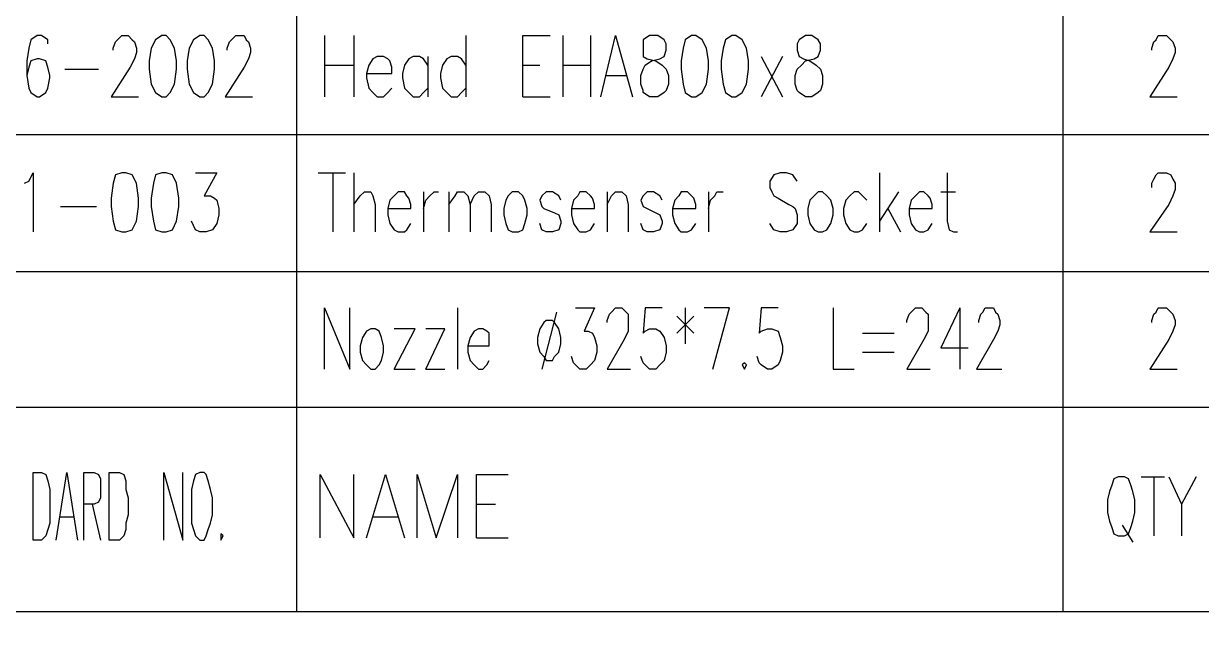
# Model space of a CAD drawing. Extents: x 13.06 to 16.25, y 9.33 to 13.85.
# Drawn here: x 15.395 to 15.767, y 9.6675 to 9.8605 of the extents above; entities that cross this region are included whole.
import ezdxf

# ---------------------------------------------------------------- set-up
doc = ezdxf.new("R2010")
doc.units = 0
doc.header["$MEASUREMENT"] = 0
doc.linetypes.add('AUSGEZOGEN', pattern=[0])
doc.layers.get('0').update_dxf_attribs({"linetype": 'AUSGEZOGEN'})

msp = doc.modelspace()

# ---------------------------------------------------------------- linework, layer by layer
for points in [[(15.48133, 9.82533), (15.48133, 9.868)], [(15.72333, 9.82533), (15.72333, 9.868)], [(15.40267, 9.854), (15.40267, 9.85533), (15.40267, 9.85533), (15.40067, 9.85667), (15.40067, 9.85667), (15.39933, 9.85667), (15.39933, 9.85667), (15.39733, 9.85533), (15.39733, 9.85533), (15.39667, 9.85267), (15.39667, 9.85267), (15.396, 9.84867), (15.396, 9.84867), (15.396, 9.844), (15.396, 9.844), (15.39667, 9.84), (15.39667, 9.84), (15.39733, 9.83867), (15.39733, 9.83867), (15.39933, 9.83733), (15.39933, 9.83733), (15.4, 9.83733), (15.4, 9.83733), (15.402, 9.83867), (15.402, 9.83867), (15.40267, 9.84), (15.40267, 9.84), (15.40333, 9.84333), (15.40333, 9.84333), (15.40333, 9.844), (15.40333, 9.844), (15.40267, 9.84667), (15.40267, 9.84667), (15.402, 9.84867), (15.402, 9.84867), (15.4, 9.84933), (15.4, 9.84933), (15.39933, 9.84933), (15.39933, 9.84933), (15.39733, 9.84867), (15.39733, 9.84867), (15.39667, 9.84667), (15.39667, 9.84667), (15.396, 9.844)], [(15.42333, 9.852), (15.42333, 9.85267), (15.42333, 9.85267), (15.424, 9.85467), (15.424, 9.85467), (15.42467, 9.85533), (15.42467, 9.85533), (15.426, 9.85667), (15.426, 9.85667), (15.428, 9.85667), (15.428, 9.85667), (15.42933, 9.85533), (15.42933, 9.85533), (15.43, 9.85467), (15.43, 9.85467), (15.43067, 9.85267), (15.43067, 9.85267), (15.43067, 9.85133), (15.43067, 9.85133), (15.43, 9.84933), (15.43, 9.84933), (15.42867, 9.84667), (15.42867, 9.84667), (15.42267, 9.83733), (15.42267, 9.83733), (15.43133, 9.83733)], [(15.43867, 9.85667), (15.43667, 9.85533), (15.43667, 9.85533), (15.43533, 9.85267), (15.43533, 9.85267), (15.43467, 9.84867), (15.43467, 9.84867), (15.43467, 9.846), (15.43467, 9.846), (15.43533, 9.84133), (15.43533, 9.84133), (15.43667, 9.83867), (15.43667, 9.83867), (15.43867, 9.83733), (15.43867, 9.83733), (15.44, 9.83733), (15.44, 9.83733), (15.44133, 9.83867), (15.44133, 9.83867), (15.44267, 9.84133), (15.44267, 9.84133), (15.44333, 9.846), (15.44333, 9.846), (15.44333, 9.84867), (15.44333, 9.84867), (15.44267, 9.85267), (15.44267, 9.85267), (15.44133, 9.85533), (15.44133, 9.85533), (15.44, 9.85667), (15.44, 9.85667), (15.43867, 9.85667), (15.43867, 9.85667)], [(15.45067, 9.85667), (15.44867, 9.85533), (15.44867, 9.85533), (15.44733, 9.85267), (15.44733, 9.85267), (15.44667, 9.84867), (15.44667, 9.84867), (15.44667, 9.846), (15.44667, 9.846), (15.44733, 9.84133), (15.44733, 9.84133), (15.44867, 9.83867), (15.44867, 9.83867), (15.45067, 9.83733), (15.45067, 9.83733), (15.452, 9.83733), (15.452, 9.83733), (15.45333, 9.83867), (15.45333, 9.83867), (15.45467, 9.84133), (15.45467, 9.84133), (15.45533, 9.846), (15.45533, 9.846), (15.45533, 9.84867), (15.45533, 9.84867), (15.45467, 9.85267), (15.45467, 9.85267), (15.45333, 9.85533), (15.45333, 9.85533), (15.452, 9.85667), (15.452, 9.85667), (15.45067, 9.85667), (15.45067, 9.85667)], [(15.45933, 9.852), (15.45933, 9.85267), (15.45933, 9.85267), (15.46, 9.85467), (15.46, 9.85467), (15.46067, 9.85533), (15.46067, 9.85533), (15.462, 9.85667), (15.462, 9.85667), (15.46467, 9.85667), (15.46467, 9.85667), (15.46533, 9.85533), (15.46533, 9.85533), (15.466, 9.85467), (15.466, 9.85467), (15.46667, 9.85267), (15.46667, 9.85267), (15.46667, 9.85133), (15.46667, 9.85133), (15.466, 9.84933), (15.466, 9.84933), (15.46467, 9.84667), (15.46467, 9.84667), (15.45867, 9.83733), (15.45867, 9.83733), (15.46733, 9.83733)], [(15.49, 9.85667), (15.49, 9.83733)], [(15.49933, 9.85667), (15.49933, 9.83733)], [(15.53467, 9.85667), (15.53467, 9.83733)], [(15.55267, 9.83733), (15.55267, 9.85667), (15.55267, 9.85667), (15.56133, 9.85667)], [(15.56533, 9.85667), (15.56533, 9.83733)], [(15.574, 9.85667), (15.574, 9.83733)], [(15.57733, 9.83733), (15.582, 9.85667), (15.582, 9.85667), (15.58733, 9.83733)], [(15.59267, 9.85667), (15.59067, 9.85533), (15.59067, 9.85533), (15.59067, 9.85), (15.59067, 9.85), (15.592, 9.84933), (15.592, 9.84933), (15.59467, 9.84867), (15.59467, 9.84867), (15.59667, 9.84733), (15.59667, 9.84733), (15.598, 9.846), (15.598, 9.846), (15.59867, 9.844), (15.59867, 9.844), (15.59867, 9.84133), (15.59867, 9.84133), (15.598, 9.83933), (15.598, 9.83933), (15.59733, 9.83867), (15.59733, 9.83867), (15.59533, 9.83733), (15.59533, 9.83733), (15.59267, 9.83733), (15.59267, 9.83733), (15.59067, 9.83867), (15.59067, 9.83867), (15.59067, 9.83933), (15.59067, 9.83933), (15.59, 9.84133), (15.59, 9.84133), (15.59, 9.844), (15.59, 9.844), (15.59067, 9.846), (15.59067, 9.846), (15.59133, 9.84733), (15.59133, 9.84733), (15.59333, 9.84867), (15.59333, 9.84867), (15.596, 9.84933), (15.596, 9.84933), (15.59733, 9.85), (15.59733, 9.85), (15.598, 9.852), (15.598, 9.852), (15.598, 9.854), (15.598, 9.854), (15.59733, 9.85533), (15.59733, 9.85533), (15.59533, 9.85667), (15.59533, 9.85667), (15.59267, 9.85667), (15.59267, 9.85667)], [(15.606, 9.85667), (15.604, 9.85533), (15.604, 9.85533), (15.60333, 9.85267), (15.60333, 9.85267), (15.60267, 9.84867), (15.60267, 9.84867), (15.60267, 9.846), (15.60267, 9.846), (15.60333, 9.84133), (15.60333, 9.84133), (15.604, 9.83867), (15.604, 9.83867), (15.606, 9.83733), (15.606, 9.83733), (15.60733, 9.83733), (15.60733, 9.83733), (15.60933, 9.83867), (15.60933, 9.83867), (15.61067, 9.84133), (15.61067, 9.84133), (15.61133, 9.846), (15.61133, 9.846), (15.61133, 9.84867), (15.61133, 9.84867), (15.61067, 9.85267), (15.61067, 9.85267), (15.60933, 9.85533), (15.60933, 9.85533), (15.60733, 9.85667), (15.60733, 9.85667), (15.606, 9.85667), (15.606, 9.85667)], [(15.61867, 9.85667), (15.61667, 9.85533), (15.61667, 9.85533), (15.616, 9.85267), (15.616, 9.85267), (15.61533, 9.84867), (15.61533, 9.84867), (15.61533, 9.846), (15.61533, 9.846), (15.616, 9.84133), (15.616, 9.84133), (15.61667, 9.83867), (15.61667, 9.83867), (15.61867, 9.83733), (15.61867, 9.83733), (15.62, 9.83733), (15.62, 9.83733), (15.622, 9.83867), (15.622, 9.83867), (15.62333, 9.84133), (15.62333, 9.84133), (15.624, 9.846), (15.624, 9.846), (15.624, 9.84867), (15.624, 9.84867), (15.62333, 9.85267), (15.62333, 9.85267), (15.622, 9.85533), (15.622, 9.85533), (15.62, 9.85667), (15.62, 9.85667), (15.61867, 9.85667), (15.61867, 9.85667)], [(15.642, 9.85667), (15.64, 9.85533), (15.64, 9.85533), (15.63933, 9.854), (15.63933, 9.854), (15.63933, 9.852), (15.63933, 9.852), (15.64, 9.85), (15.64, 9.85), (15.64133, 9.84933), (15.64133, 9.84933), (15.64333, 9.84867), (15.64333, 9.84867), (15.64533, 9.84733), (15.64533, 9.84733), (15.64667, 9.846), (15.64667, 9.846), (15.64733, 9.844), (15.64733, 9.844), (15.64733, 9.84133), (15.64733, 9.84133), (15.64667, 9.83933), (15.64667, 9.83933), (15.646, 9.83867), (15.646, 9.83867), (15.644, 9.83733), (15.644, 9.83733), (15.642, 9.83733), (15.642, 9.83733), (15.64, 9.83867), (15.64, 9.83867), (15.63933, 9.83933), (15.63933, 9.83933), (15.63867, 9.84133), (15.63867, 9.84133), (15.63867, 9.844), (15.63867, 9.844), (15.63933, 9.846), (15.63933, 9.846), (15.64067, 9.84733), (15.64067, 9.84733), (15.642, 9.84867), (15.642, 9.84867), (15.64467, 9.84933), (15.64467, 9.84933), (15.646, 9.85), (15.646, 9.85), (15.64667, 9.852), (15.64667, 9.852), (15.64667, 9.854), (15.64667, 9.854), (15.646, 9.85533), (15.646, 9.85533), (15.644, 9.85667), (15.644, 9.85667), (15.642, 9.85667), (15.642, 9.85667)], [(15.75133, 9.852), (15.75133, 9.85267), (15.75133, 9.85267), (15.752, 9.85467), (15.752, 9.85467), (15.75267, 9.85533), (15.75267, 9.85533), (15.75333, 9.85667), (15.75333, 9.85667), (15.756, 9.85667), (15.756, 9.85667), (15.75733, 9.85533), (15.75733, 9.85533), (15.758, 9.85467), (15.758, 9.85467), (15.75867, 9.85267), (15.75867, 9.85267), (15.75867, 9.85133), (15.75867, 9.85133), (15.758, 9.84933), (15.758, 9.84933), (15.75667, 9.84667), (15.75667, 9.84667), (15.75067, 9.83733), (15.75067, 9.83733), (15.75933, 9.83733)], [(15.49, 9.84733), (15.49933, 9.84733)], [(15.50333, 9.84467), (15.51133, 9.84467), (15.51133, 9.84467), (15.51133, 9.84667), (15.51133, 9.84667), (15.51067, 9.84867), (15.51067, 9.84867), (15.51, 9.84933), (15.51, 9.84933), (15.50867, 9.85), (15.50867, 9.85), (15.50667, 9.85), (15.50667, 9.85), (15.50533, 9.84933), (15.50533, 9.84933), (15.504, 9.84733), (15.504, 9.84733), (15.50333, 9.84467), (15.50333, 9.84467), (15.50333, 9.84333), (15.50333, 9.84333), (15.504, 9.84), (15.504, 9.84), (15.50533, 9.83867), (15.50533, 9.83867), (15.50667, 9.83733), (15.50667, 9.83733), (15.50867, 9.83733), (15.50867, 9.83733), (15.51, 9.83867), (15.51, 9.83867), (15.51133, 9.84)], [(15.52267, 9.84733), (15.52133, 9.84933), (15.52133, 9.84933), (15.52, 9.85), (15.52, 9.85), (15.518, 9.85), (15.518, 9.85), (15.51667, 9.84933), (15.51667, 9.84933), (15.51533, 9.84733), (15.51533, 9.84733), (15.51467, 9.84467), (15.51467, 9.84467), (15.51467, 9.84333), (15.51467, 9.84333), (15.51533, 9.84), (15.51533, 9.84), (15.51667, 9.83867), (15.51667, 9.83867), (15.518, 9.83733), (15.518, 9.83733), (15.52, 9.83733), (15.52, 9.83733), (15.52133, 9.83867), (15.52133, 9.83867), (15.52267, 9.84)], [(15.52267, 9.85), (15.52267, 9.83733)], [(15.53467, 9.84733), (15.53333, 9.84933), (15.53333, 9.84933), (15.532, 9.85), (15.532, 9.85), (15.53, 9.85), (15.53, 9.85), (15.52867, 9.84933), (15.52867, 9.84933), (15.52733, 9.84733), (15.52733, 9.84733), (15.52667, 9.84467), (15.52667, 9.84467), (15.52667, 9.84333), (15.52667, 9.84333), (15.52733, 9.84), (15.52733, 9.84), (15.52867, 9.83867), (15.52867, 9.83867), (15.53, 9.83733), (15.53, 9.83733), (15.532, 9.83733), (15.532, 9.83733), (15.53333, 9.83867), (15.53333, 9.83867), (15.53467, 9.84)], [(15.55267, 9.84733), (15.558, 9.84733)], [(15.56533, 9.84733), (15.574, 9.84733)], [(15.628, 9.85), (15.63467, 9.83733)], [(15.63467, 9.85), (15.628, 9.83733)], [(15.408, 9.846), (15.41867, 9.846)], [(15.57867, 9.844), (15.58533, 9.844)], [(15.55267, 9.83733), (15.56133, 9.83733)], [(16.19667, 9.82533), (15.22867, 9.82533)], [(15.48133, 9.782), (15.48133, 9.82533)], [(15.72333, 9.782), (15.72333, 9.82533)], [(15.39533, 9.81), (15.39667, 9.81067), (15.39667, 9.81067), (15.398, 9.81333), (15.398, 9.81333), (15.398, 9.79467)], [(15.426, 9.81333), (15.424, 9.81267), (15.424, 9.81267), (15.42333, 9.81), (15.42333, 9.81), (15.42267, 9.80533), (15.42267, 9.80533), (15.42267, 9.80267), (15.42267, 9.80267), (15.42333, 9.798), (15.42333, 9.798), (15.424, 9.79533), (15.424, 9.79533), (15.426, 9.79467), (15.426, 9.79467), (15.42733, 9.79467), (15.42733, 9.79467), (15.42933, 9.79533), (15.42933, 9.79533), (15.43067, 9.798), (15.43067, 9.798), (15.43133, 9.80267), (15.43133, 9.80267), (15.43133, 9.80533), (15.43133, 9.80533), (15.43067, 9.81), (15.43067, 9.81), (15.42933, 9.81267), (15.42933, 9.81267), (15.42733, 9.81333), (15.42733, 9.81333), (15.426, 9.81333), (15.426, 9.81333)], [(15.43867, 9.81333), (15.43667, 9.81267), (15.43667, 9.81267), (15.436, 9.81), (15.436, 9.81), (15.43533, 9.80533), (15.43533, 9.80533), (15.43533, 9.80267), (15.43533, 9.80267), (15.436, 9.798), (15.436, 9.798), (15.43667, 9.79533), (15.43667, 9.79533), (15.43867, 9.79467), (15.43867, 9.79467), (15.44, 9.79467), (15.44, 9.79467), (15.442, 9.79533), (15.442, 9.79533), (15.44333, 9.798), (15.44333, 9.798), (15.444, 9.80267), (15.444, 9.80267), (15.444, 9.80533), (15.444, 9.80533), (15.44333, 9.81), (15.44333, 9.81), (15.442, 9.81267), (15.442, 9.81267), (15.44, 9.81333), (15.44, 9.81333), (15.43867, 9.81333), (15.43867, 9.81333)], [(15.44933, 9.81333), (15.456, 9.81333), (15.456, 9.81333), (15.452, 9.806), (15.452, 9.806), (15.454, 9.806), (15.454, 9.806), (15.45533, 9.80533), (15.45533, 9.80533), (15.456, 9.80467), (15.456, 9.80467), (15.45667, 9.802), (15.45667, 9.802), (15.45667, 9.8), (15.45667, 9.8), (15.456, 9.79733), (15.456, 9.79733), (15.45467, 9.79533), (15.45467, 9.79533), (15.45267, 9.79467), (15.45267, 9.79467), (15.45067, 9.79467), (15.45067, 9.79467), (15.44933, 9.79533), (15.44933, 9.79533), (15.44867, 9.79667), (15.44867, 9.79667), (15.448, 9.798)], [(15.488, 9.81333), (15.49667, 9.81333)], [(15.49267, 9.81333), (15.49267, 9.79467)], [(15.49933, 9.81333), (15.49933, 9.79467)], [(15.63933, 9.81067), (15.638, 9.81267), (15.638, 9.81267), (15.636, 9.81333), (15.636, 9.81333), (15.634, 9.81333), (15.634, 9.81333), (15.632, 9.81267), (15.632, 9.81267), (15.63067, 9.81067), (15.63067, 9.81067), (15.63067, 9.80867), (15.63067, 9.80867), (15.63133, 9.80733), (15.63133, 9.80733), (15.632, 9.806), (15.632, 9.806), (15.63333, 9.80533), (15.63333, 9.80533), (15.63667, 9.80333), (15.63667, 9.80333), (15.638, 9.80267), (15.638, 9.80267), (15.63867, 9.802), (15.63867, 9.802), (15.63933, 9.8), (15.63933, 9.8), (15.63933, 9.79733), (15.63933, 9.79733), (15.638, 9.79533), (15.638, 9.79533), (15.636, 9.79467), (15.636, 9.79467), (15.634, 9.79467), (15.634, 9.79467), (15.632, 9.79533), (15.632, 9.79533), (15.63067, 9.79733)], [(15.66533, 9.81333), (15.66533, 9.79467)], [(15.68667, 9.81333), (15.68667, 9.798), (15.68667, 9.798), (15.68733, 9.79533), (15.68733, 9.79533), (15.68867, 9.79467), (15.68867, 9.79467), (15.69, 9.79467)], [(15.75133, 9.80867), (15.75133, 9.81), (15.75133, 9.81), (15.752, 9.81133), (15.752, 9.81133), (15.75267, 9.81267), (15.75267, 9.81267), (15.75333, 9.81333), (15.75333, 9.81333), (15.756, 9.81333), (15.756, 9.81333), (15.75733, 9.81267), (15.75733, 9.81267), (15.758, 9.81133), (15.758, 9.81133), (15.75867, 9.81), (15.75867, 9.81), (15.75867, 9.808), (15.75867, 9.808), (15.758, 9.806), (15.758, 9.806), (15.75667, 9.80333), (15.75667, 9.80333), (15.75067, 9.79467), (15.75067, 9.79467), (15.75933, 9.79467)], [(15.49933, 9.80333), (15.50133, 9.806), (15.50133, 9.806), (15.50267, 9.80733), (15.50267, 9.80733), (15.50467, 9.80733), (15.50467, 9.80733), (15.50533, 9.806), (15.50533, 9.806), (15.506, 9.80333), (15.506, 9.80333), (15.506, 9.79467)], [(15.51, 9.802), (15.51733, 9.802), (15.51733, 9.802), (15.51733, 9.80333), (15.51733, 9.80333), (15.51667, 9.80533), (15.51667, 9.80533), (15.516, 9.806), (15.516, 9.806), (15.51533, 9.80733), (15.51533, 9.80733), (15.51333, 9.80733), (15.51333, 9.80733), (15.512, 9.806), (15.512, 9.806), (15.51067, 9.80467), (15.51067, 9.80467), (15.51, 9.802), (15.51, 9.802), (15.51, 9.8), (15.51, 9.8), (15.51067, 9.79733), (15.51067, 9.79733), (15.512, 9.79533), (15.512, 9.79533), (15.51333, 9.79467), (15.51333, 9.79467), (15.51533, 9.79467), (15.51533, 9.79467), (15.516, 9.79533), (15.516, 9.79533), (15.51733, 9.79733)], [(15.52133, 9.80733), (15.52133, 9.79467)], [(15.52133, 9.802), (15.522, 9.80467), (15.522, 9.80467), (15.52333, 9.806), (15.52333, 9.806), (15.52467, 9.80733), (15.52467, 9.80733), (15.526, 9.80733)], [(15.52933, 9.80733), (15.52933, 9.79467)], [(15.52933, 9.80333), (15.53133, 9.806), (15.53133, 9.806), (15.532, 9.80733), (15.532, 9.80733), (15.534, 9.80733), (15.534, 9.80733), (15.53533, 9.806), (15.53533, 9.806), (15.536, 9.80333), (15.536, 9.80333), (15.536, 9.79467)], [(15.536, 9.80333), (15.53733, 9.806), (15.53733, 9.806), (15.53867, 9.80733), (15.53867, 9.80733), (15.54067, 9.80733), (15.54067, 9.80733), (15.542, 9.806), (15.542, 9.806), (15.54267, 9.80333), (15.54267, 9.80333), (15.54267, 9.79467)], [(15.54933, 9.80733), (15.548, 9.806), (15.548, 9.806), (15.54733, 9.80467), (15.54733, 9.80467), (15.54667, 9.802), (15.54667, 9.802), (15.54667, 9.8), (15.54667, 9.8), (15.54733, 9.79733), (15.54733, 9.79733), (15.548, 9.79533), (15.548, 9.79533), (15.54933, 9.79467), (15.54933, 9.79467), (15.55133, 9.79467), (15.55133, 9.79467), (15.55267, 9.79533), (15.55267, 9.79533), (15.55333, 9.79733), (15.55333, 9.79733), (15.554, 9.8), (15.554, 9.8), (15.554, 9.802), (15.554, 9.802), (15.55333, 9.80467), (15.55333, 9.80467), (15.55267, 9.806), (15.55267, 9.806), (15.55133, 9.80733), (15.55133, 9.80733), (15.54933, 9.80733), (15.54933, 9.80733)], [(15.56467, 9.80467), (15.564, 9.806), (15.564, 9.806), (15.562, 9.80733), (15.562, 9.80733), (15.56, 9.80733), (15.56, 9.80733), (15.55867, 9.806), (15.55867, 9.806), (15.558, 9.80467), (15.558, 9.80467), (15.55867, 9.80267), (15.55867, 9.80267), (15.55933, 9.802), (15.55933, 9.802), (15.56267, 9.80067), (15.56267, 9.80067), (15.564, 9.8), (15.564, 9.8), (15.56467, 9.798), (15.56467, 9.798), (15.56467, 9.79733), (15.56467, 9.79733), (15.564, 9.79533), (15.564, 9.79533), (15.562, 9.79467), (15.562, 9.79467), (15.56, 9.79467), (15.56, 9.79467), (15.55867, 9.79533), (15.55867, 9.79533), (15.558, 9.79733)], [(15.568, 9.802), (15.57533, 9.802), (15.57533, 9.802), (15.57533, 9.80333), (15.57533, 9.80333), (15.57467, 9.80533), (15.57467, 9.80533), (15.574, 9.806), (15.574, 9.806), (15.57267, 9.80733), (15.57267, 9.80733), (15.57067, 9.80733), (15.57067, 9.80733), (15.57, 9.806), (15.57, 9.806), (15.56867, 9.80467), (15.56867, 9.80467), (15.568, 9.802), (15.568, 9.802), (15.568, 9.8), (15.568, 9.8), (15.56867, 9.79733), (15.56867, 9.79733), (15.57, 9.79533), (15.57, 9.79533), (15.57067, 9.79467), (15.57067, 9.79467), (15.57267, 9.79467), (15.57267, 9.79467), (15.574, 9.79533), (15.574, 9.79533), (15.57533, 9.79733)], [(15.57933, 9.80733), (15.57933, 9.79467)], [(15.57933, 9.80333), (15.58067, 9.806), (15.58067, 9.806), (15.582, 9.80733), (15.582, 9.80733), (15.584, 9.80733), (15.584, 9.80733), (15.58533, 9.806), (15.58533, 9.806), (15.586, 9.80333), (15.586, 9.80333), (15.586, 9.79467)], [(15.59667, 9.80467), (15.596, 9.806), (15.596, 9.806), (15.594, 9.80733), (15.594, 9.80733), (15.592, 9.80733), (15.592, 9.80733), (15.59067, 9.806), (15.59067, 9.806), (15.59, 9.80467), (15.59, 9.80467), (15.59067, 9.80267), (15.59067, 9.80267), (15.592, 9.802), (15.592, 9.802), (15.59467, 9.80067), (15.59467, 9.80067), (15.596, 9.8), (15.596, 9.8), (15.59667, 9.798), (15.59667, 9.798), (15.59667, 9.79733), (15.59667, 9.79733), (15.596, 9.79533), (15.596, 9.79533), (15.594, 9.79467), (15.594, 9.79467), (15.592, 9.79467), (15.592, 9.79467), (15.59067, 9.79533), (15.59067, 9.79533), (15.59, 9.79733)], [(15.6, 9.802), (15.60733, 9.802), (15.60733, 9.802), (15.60733, 9.80333), (15.60733, 9.80333), (15.60667, 9.80533), (15.60667, 9.80533), (15.606, 9.806), (15.606, 9.806), (15.60467, 9.80733), (15.60467, 9.80733), (15.60267, 9.80733), (15.60267, 9.80733), (15.602, 9.806), (15.602, 9.806), (15.60067, 9.80467), (15.60067, 9.80467), (15.6, 9.802), (15.6, 9.802), (15.6, 9.8), (15.6, 9.8), (15.60067, 9.79733), (15.60067, 9.79733), (15.602, 9.79533), (15.602, 9.79533), (15.60267, 9.79467), (15.60267, 9.79467), (15.60467, 9.79467), (15.60467, 9.79467), (15.606, 9.79533), (15.606, 9.79533), (15.60733, 9.79733)], [(15.61133, 9.80733), (15.61133, 9.79467)], [(15.61133, 9.802), (15.612, 9.80467), (15.612, 9.80467), (15.61333, 9.806), (15.61333, 9.806), (15.614, 9.80733), (15.614, 9.80733), (15.616, 9.80733)], [(15.646, 9.80733), (15.64467, 9.806), (15.64467, 9.806), (15.64333, 9.80467), (15.64333, 9.80467), (15.64267, 9.802), (15.64267, 9.802), (15.64267, 9.8), (15.64267, 9.8), (15.64333, 9.79733), (15.64333, 9.79733), (15.64467, 9.79533), (15.64467, 9.79533), (15.646, 9.79467), (15.646, 9.79467), (15.64733, 9.79467), (15.64733, 9.79467), (15.64867, 9.79533), (15.64867, 9.79533), (15.65, 9.79733), (15.65, 9.79733), (15.65067, 9.8), (15.65067, 9.8), (15.65067, 9.802), (15.65067, 9.802), (15.65, 9.80467), (15.65, 9.80467), (15.64867, 9.806), (15.64867, 9.806), (15.64733, 9.80733), (15.64733, 9.80733), (15.646, 9.80733), (15.646, 9.80733)], [(15.66133, 9.80467), (15.66, 9.806), (15.66, 9.806), (15.65867, 9.80733), (15.65867, 9.80733), (15.65733, 9.80733), (15.65733, 9.80733), (15.656, 9.806), (15.656, 9.806), (15.65467, 9.80467), (15.65467, 9.80467), (15.654, 9.802), (15.654, 9.802), (15.654, 9.8), (15.654, 9.8), (15.65467, 9.79733), (15.65467, 9.79733), (15.656, 9.79533), (15.656, 9.79533), (15.65733, 9.79467), (15.65733, 9.79467), (15.65867, 9.79467), (15.65867, 9.79467), (15.66, 9.79533), (15.66, 9.79533), (15.66133, 9.79733)], [(15.67133, 9.80733), (15.66533, 9.798)], [(15.67467, 9.802), (15.682, 9.802), (15.682, 9.802), (15.682, 9.80333), (15.682, 9.80333), (15.68133, 9.80533), (15.68133, 9.80533), (15.68067, 9.806), (15.68067, 9.806), (15.67933, 9.80733), (15.67933, 9.80733), (15.678, 9.80733), (15.678, 9.80733), (15.67667, 9.806), (15.67667, 9.806), (15.67533, 9.80467), (15.67533, 9.80467), (15.67467, 9.802), (15.67467, 9.802), (15.67467, 9.8), (15.67467, 9.8), (15.67533, 9.79733), (15.67533, 9.79733), (15.67667, 9.79533), (15.67667, 9.79533), (15.678, 9.79467), (15.678, 9.79467), (15.67933, 9.79467), (15.67933, 9.79467), (15.68067, 9.79533), (15.68067, 9.79533), (15.682, 9.79733)], [(15.68467, 9.80733), (15.68933, 9.80733)], [(15.40667, 9.80267), (15.418, 9.80267)], [(15.668, 9.802), (15.672, 9.79467)], [(16.19667, 9.782), (15.22867, 9.782)], [(15.48133, 9.73933), (15.48133, 9.782)], [(15.72333, 9.73933), (15.72333, 9.782)], [(15.49, 9.75133), (15.49, 9.77067), (15.49, 9.77067), (15.498, 9.75133), (15.498, 9.75133), (15.498, 9.77067)], [(15.532, 9.77067), (15.532, 9.75133)], [(15.56333, 9.76933), (15.55867, 9.75133)], [(15.56933, 9.77067), (15.57533, 9.77067), (15.57533, 9.77067), (15.572, 9.76333), (15.572, 9.76333), (15.57333, 9.76333), (15.57333, 9.76333), (15.57467, 9.76267), (15.57467, 9.76267), (15.57533, 9.76133), (15.57533, 9.76133), (15.576, 9.75867), (15.576, 9.75867), (15.576, 9.75667), (15.576, 9.75667), (15.57533, 9.754), (15.57533, 9.754), (15.574, 9.75267), (15.574, 9.75267), (15.57267, 9.75133), (15.57267, 9.75133), (15.57067, 9.75133), (15.57067, 9.75133), (15.56933, 9.75267), (15.56933, 9.75267), (15.56867, 9.75333), (15.56867, 9.75333), (15.568, 9.75533)], [(15.57933, 9.766), (15.57933, 9.76667), (15.57933, 9.76667), (15.58, 9.76867), (15.58, 9.76867), (15.58067, 9.76933), (15.58067, 9.76933), (15.582, 9.77067), (15.582, 9.77067), (15.584, 9.77067), (15.584, 9.77067), (15.58533, 9.76933), (15.58533, 9.76933), (15.586, 9.76867), (15.586, 9.76867), (15.586, 9.76333), (15.586, 9.76333), (15.58467, 9.76067), (15.58467, 9.76067), (15.57933, 9.75133), (15.57933, 9.75133), (15.58667, 9.75133)], [(15.59667, 9.77067), (15.59133, 9.77067), (15.59133, 9.77067), (15.59067, 9.76267), (15.59067, 9.76267), (15.59133, 9.76333), (15.59133, 9.76333), (15.59267, 9.764), (15.59267, 9.764), (15.59467, 9.764), (15.59467, 9.764), (15.596, 9.76333), (15.596, 9.76333), (15.59733, 9.76133), (15.59733, 9.76133), (15.598, 9.75867), (15.598, 9.75867), (15.598, 9.75667), (15.598, 9.75667), (15.59733, 9.754), (15.59733, 9.754), (15.596, 9.75267), (15.596, 9.75267), (15.59467, 9.75133), (15.59467, 9.75133), (15.59267, 9.75133), (15.59267, 9.75133), (15.59133, 9.75267), (15.59133, 9.75267), (15.59067, 9.75333), (15.59067, 9.75333), (15.59, 9.75533)], [(15.604, 9.77067), (15.604, 9.75933)], [(15.61267, 9.75133), (15.618, 9.77067), (15.618, 9.77067), (15.61, 9.77067)], [(15.63333, 9.77067), (15.628, 9.77067), (15.628, 9.77067), (15.62733, 9.76267), (15.62733, 9.76267), (15.628, 9.76333), (15.628, 9.76333), (15.63, 9.764), (15.63, 9.764), (15.63133, 9.764), (15.63133, 9.764), (15.63333, 9.76333), (15.63333, 9.76333), (15.634, 9.76133), (15.634, 9.76133), (15.63467, 9.75867), (15.63467, 9.75867), (15.63467, 9.75667), (15.63467, 9.75667), (15.634, 9.754), (15.634, 9.754), (15.63333, 9.75267), (15.63333, 9.75267), (15.63133, 9.75133), (15.63133, 9.75133), (15.63, 9.75133), (15.63, 9.75133), (15.628, 9.75267), (15.628, 9.75267), (15.62733, 9.75333), (15.62733, 9.75333), (15.62667, 9.75533)], [(15.65067, 9.77067), (15.65067, 9.75133), (15.65067, 9.75133), (15.65733, 9.75133)], [(15.674, 9.766), (15.674, 9.76667), (15.674, 9.76667), (15.67467, 9.76867), (15.67467, 9.76867), (15.67533, 9.76933), (15.67533, 9.76933), (15.67667, 9.77067), (15.67667, 9.77067), (15.67867, 9.77067), (15.67867, 9.77067), (15.68, 9.76933), (15.68, 9.76933), (15.68067, 9.76867), (15.68067, 9.76867), (15.68067, 9.76333), (15.68067, 9.76333), (15.67933, 9.76067), (15.67933, 9.76067), (15.674, 9.75133), (15.674, 9.75133), (15.68133, 9.75133)], [(15.69067, 9.77067), (15.68467, 9.758), (15.68467, 9.758), (15.69333, 9.758)], [(15.69067, 9.77067), (15.69067, 9.75133)], [(15.69667, 9.766), (15.69667, 9.76667), (15.69667, 9.76667), (15.69733, 9.76867), (15.69733, 9.76867), (15.698, 9.76933), (15.698, 9.76933), (15.69867, 9.77067), (15.69867, 9.77067), (15.70133, 9.77067), (15.70133, 9.77067), (15.702, 9.76933), (15.702, 9.76933), (15.70267, 9.76867), (15.70267, 9.76867), (15.70333, 9.76667), (15.70333, 9.76667), (15.70333, 9.76533), (15.70333, 9.76533), (15.70267, 9.76333), (15.70267, 9.76333), (15.70133, 9.76067), (15.70133, 9.76067), (15.696, 9.75133), (15.696, 9.75133), (15.704, 9.75133)], [(15.75133, 9.766), (15.75133, 9.76667), (15.75133, 9.76667), (15.752, 9.76867), (15.752, 9.76867), (15.75267, 9.76933), (15.75267, 9.76933), (15.75333, 9.77067), (15.75333, 9.77067), (15.756, 9.77067), (15.756, 9.77067), (15.75733, 9.76933), (15.75733, 9.76933), (15.758, 9.76867), (15.758, 9.76867), (15.75867, 9.76667), (15.75867, 9.76667), (15.75867, 9.76533), (15.75867, 9.76533), (15.758, 9.76333), (15.758, 9.76333), (15.75667, 9.76067), (15.75667, 9.76067), (15.75067, 9.75133), (15.75067, 9.75133), (15.75933, 9.75133)], [(15.56, 9.76667), (15.55933, 9.766), (15.55933, 9.766), (15.558, 9.764), (15.558, 9.764), (15.55733, 9.76133), (15.55733, 9.76133), (15.55733, 9.75933), (15.55733, 9.75933), (15.558, 9.75667), (15.558, 9.75667), (15.55933, 9.75533), (15.55933, 9.75533), (15.56, 9.754), (15.56, 9.754), (15.562, 9.754), (15.562, 9.754), (15.56267, 9.75533), (15.56267, 9.75533), (15.564, 9.75667), (15.564, 9.75667), (15.56467, 9.75933), (15.56467, 9.75933), (15.56467, 9.76133), (15.56467, 9.76133), (15.564, 9.764), (15.564, 9.764), (15.56267, 9.766), (15.56267, 9.766), (15.562, 9.76667), (15.562, 9.76667), (15.56, 9.76667), (15.56, 9.76667)], [(15.60133, 9.768), (15.60667, 9.76267)], [(15.60667, 9.768), (15.60133, 9.76267)], [(15.50467, 9.764), (15.50333, 9.76333), (15.50333, 9.76333), (15.502, 9.76133), (15.502, 9.76133), (15.50133, 9.75867), (15.50133, 9.75867), (15.50133, 9.75667), (15.50133, 9.75667), (15.502, 9.754), (15.502, 9.754), (15.50333, 9.75267), (15.50333, 9.75267), (15.50467, 9.75133), (15.50467, 9.75133), (15.506, 9.75133), (15.506, 9.75133), (15.50733, 9.75267), (15.50733, 9.75267), (15.508, 9.754), (15.508, 9.754), (15.50867, 9.75667), (15.50867, 9.75667), (15.50867, 9.75867), (15.50867, 9.75867), (15.508, 9.76133), (15.508, 9.76133), (15.50733, 9.76333), (15.50733, 9.76333), (15.506, 9.764), (15.506, 9.764), (15.50467, 9.764), (15.50467, 9.764)], [(15.512, 9.75133), (15.51867, 9.764), (15.51867, 9.764), (15.512, 9.764)], [(15.522, 9.75133), (15.528, 9.764), (15.528, 9.764), (15.522, 9.764)], [(15.53533, 9.75867), (15.542, 9.75867), (15.542, 9.75867), (15.542, 9.76067), (15.542, 9.76067), (15.542, 9.76267), (15.542, 9.76267), (15.54133, 9.76333), (15.54133, 9.76333), (15.54, 9.764), (15.54, 9.764), (15.53867, 9.764), (15.53867, 9.764), (15.53733, 9.76333), (15.53733, 9.76333), (15.536, 9.76133), (15.536, 9.76133), (15.53533, 9.75867), (15.53533, 9.75867), (15.53533, 9.75667), (15.53533, 9.75667), (15.536, 9.754), (15.536, 9.754), (15.53733, 9.75267), (15.53733, 9.75267), (15.53867, 9.75133), (15.53867, 9.75133), (15.54, 9.75133), (15.54, 9.75133), (15.54133, 9.75267), (15.54133, 9.75267), (15.542, 9.754)], [(15.66, 9.76267), (15.67, 9.76267)], [(15.66, 9.75667), (15.67, 9.75667)], [(15.512, 9.75133), (15.51867, 9.75133)], [(15.522, 9.75133), (15.528, 9.75133)], [(15.62267, 9.75333), (15.622, 9.75267), (15.622, 9.75267), (15.62267, 9.75133), (15.62267, 9.75133), (15.62333, 9.75267), (15.62333, 9.75267), (15.62267, 9.75333), (15.62267, 9.75333)], [(15.22867, 9.73933), (16.19667, 9.73933)], [(15.48133, 9.67467), (15.48133, 9.73933)], [(15.72333, 9.67467), (15.72333, 9.73933)], [(15.398, 9.69733), (15.398, 9.71867), (15.398, 9.71867), (15.40067, 9.71867), (15.40067, 9.71867), (15.402, 9.718), (15.402, 9.718), (15.40267, 9.716), (15.40267, 9.716), (15.40333, 9.71333), (15.40333, 9.71333), (15.40333, 9.70267), (15.40333, 9.70267), (15.40267, 9.70067), (15.40267, 9.70067), (15.402, 9.69867), (15.402, 9.69867), (15.40067, 9.69733), (15.40067, 9.69733), (15.398, 9.69733), (15.398, 9.69733)], [(15.40533, 9.69733), (15.40867, 9.71867), (15.40867, 9.71867), (15.412, 9.69733)], [(15.414, 9.69733), (15.414, 9.71867), (15.414, 9.71867), (15.41733, 9.71867), (15.41733, 9.71867), (15.41867, 9.718), (15.41867, 9.718), (15.41933, 9.71667), (15.41933, 9.71667), (15.41933, 9.71067), (15.41933, 9.71067), (15.41867, 9.70933), (15.41867, 9.70933), (15.41733, 9.70867), (15.41733, 9.70867), (15.414, 9.70867)], [(15.422, 9.69733), (15.422, 9.71867), (15.422, 9.71867), (15.42533, 9.71867), (15.42533, 9.71867), (15.42667, 9.718), (15.42667, 9.718), (15.42733, 9.716), (15.42733, 9.716), (15.42733, 9.71333), (15.42733, 9.71333), (15.428, 9.71067), (15.428, 9.71067), (15.428, 9.70533), (15.428, 9.70533), (15.42733, 9.70267), (15.42733, 9.70267), (15.42733, 9.70067), (15.42733, 9.70067), (15.42667, 9.69867), (15.42667, 9.69867), (15.42533, 9.69733), (15.42533, 9.69733), (15.422, 9.69733), (15.422, 9.69733)], [(15.43933, 9.69733), (15.43933, 9.71867), (15.43933, 9.71867), (15.44533, 9.69733), (15.44533, 9.69733), (15.44533, 9.71867)], [(15.45067, 9.71867), (15.44933, 9.718), (15.44933, 9.718), (15.44867, 9.716), (15.44867, 9.716), (15.448, 9.71333), (15.448, 9.71333), (15.448, 9.70267), (15.448, 9.70267), (15.44867, 9.70067), (15.44867, 9.70067), (15.44933, 9.69867), (15.44933, 9.69867), (15.45067, 9.69733), (15.45067, 9.69733), (15.452, 9.69733), (15.452, 9.69733), (15.45267, 9.69867), (15.45267, 9.69867), (15.45333, 9.70067), (15.45333, 9.70067), (15.454, 9.70267), (15.454, 9.70267), (15.45467, 9.70533), (15.45467, 9.70533), (15.45467, 9.71067), (15.45467, 9.71067), (15.454, 9.71333), (15.454, 9.71333), (15.45333, 9.716), (15.45333, 9.716), (15.45267, 9.718), (15.45267, 9.718), (15.452, 9.71867), (15.452, 9.71867), (15.45067, 9.71867), (15.45067, 9.71867)], [(15.48867, 9.698), (15.48867, 9.718), (15.48867, 9.718), (15.49933, 9.698), (15.49933, 9.698), (15.49933, 9.718)], [(15.50333, 9.698), (15.50933, 9.718), (15.50933, 9.718), (15.51533, 9.698)], [(15.51933, 9.698), (15.51933, 9.718), (15.51933, 9.718), (15.52533, 9.698), (15.52533, 9.698), (15.532, 9.718), (15.532, 9.718), (15.532, 9.698)], [(15.538, 9.698), (15.538, 9.718), (15.538, 9.718), (15.548, 9.718)], [(15.74067, 9.71733), (15.73933, 9.71667), (15.73933, 9.71667), (15.73867, 9.71467), (15.73867, 9.71467), (15.738, 9.71267), (15.738, 9.71267), (15.73733, 9.71), (15.73733, 9.71), (15.73733, 9.706), (15.73733, 9.706), (15.738, 9.70333), (15.738, 9.70333), (15.73867, 9.70133), (15.73867, 9.70133), (15.73933, 9.69933), (15.73933, 9.69933), (15.74067, 9.69867), (15.74067, 9.69867), (15.74267, 9.69867), (15.74267, 9.69867), (15.744, 9.69933), (15.744, 9.69933), (15.74467, 9.70133), (15.74467, 9.70133), (15.74533, 9.70333), (15.74533, 9.70333), (15.746, 9.706), (15.746, 9.706), (15.746, 9.71), (15.746, 9.71), (15.74533, 9.71267), (15.74533, 9.71267), (15.74467, 9.71467), (15.74467, 9.71467), (15.744, 9.71667), (15.744, 9.71667), (15.74267, 9.71733), (15.74267, 9.71733), (15.74067, 9.71733), (15.74067, 9.71733)], [(15.748, 9.71733), (15.75533, 9.71733)], [(15.752, 9.71733), (15.752, 9.69867)], [(15.75667, 9.71733), (15.76067, 9.70867), (15.76067, 9.70867), (15.76067, 9.69867)], [(15.76533, 9.71733), (15.76067, 9.70867)], [(15.41667, 9.70867), (15.41933, 9.69733)], [(15.538, 9.70867), (15.544, 9.70867)], [(15.40667, 9.70467), (15.41067, 9.70467)], [(15.50533, 9.70467), (15.51333, 9.70467)], [(15.742, 9.702), (15.74533, 9.69667)], [(15.45733, 9.69933), (15.45733, 9.69733), (15.45733, 9.69733), (15.458, 9.69867), (15.458, 9.69867), (15.45733, 9.69933), (15.45733, 9.69933)], [(15.538, 9.698), (15.548, 9.698)], [(16.19667, 9.67467), (15.22867, 9.67467), (15.22867, 9.67467), (15.22867, 9.384), (15.22867, 9.384), (16.19667, 9.384), (16.19667, 9.384), (16.19667, 9.67467), (16.19667, 9.67467)]]:
    msp.add_lwpolyline(points)

doc.saveas('drawing.dxf')
